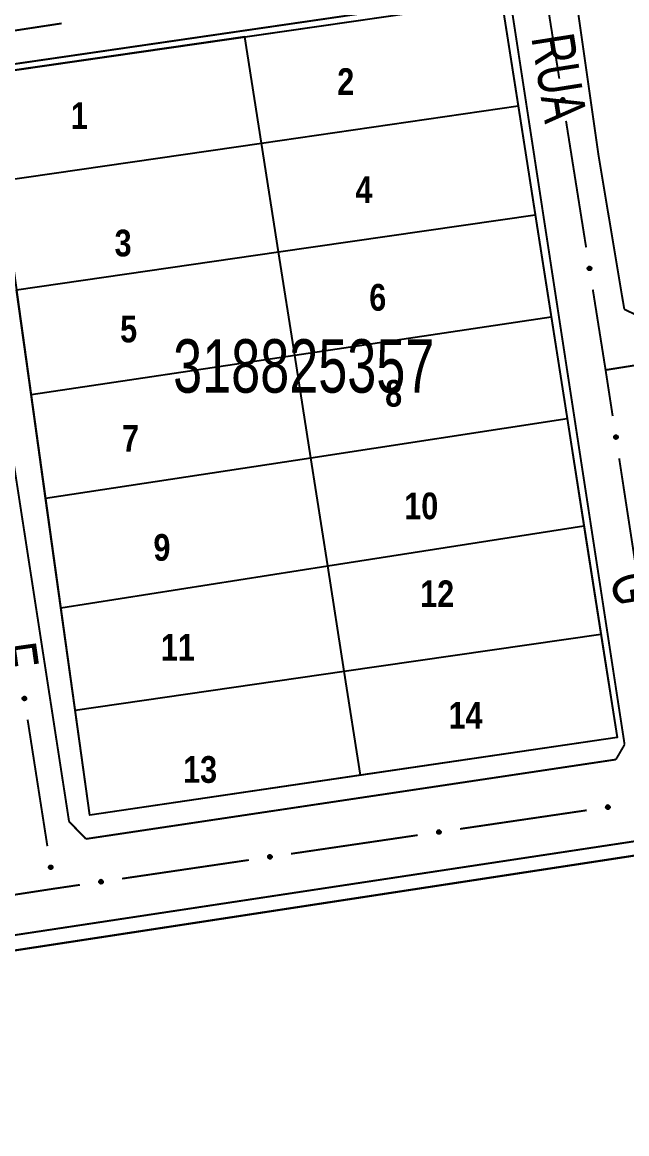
# Model space of a CAD drawing. Extents: x 203591 to 208218, y 4854879 to 4857795.
# Drawn here: x 204946 to 205002.6, y 4855257.9 to 4855362 of the extents above; entities that cross this region are included whole.
import ezdxf
from ezdxf.enums import TextEntityAlignment as Align

# ---------------------------------------------------------------- set-up
doc = ezdxf.new("R2010")
doc.units = 0
doc.header["$LTSCALE"] = 1.5
doc.header["$MEASUREMENT"] = 0
for name, color, linetype in [('CD-MALHA-LOTES', 40, 'CONTINUOUS'), ('CD_TXT_QUADRA', 7, 'CONTINUOUS'), ('RU-QUADRAS', 210, 'CONTINUOUS'), ('SV-EIXO-RUA-PAV', 20, 'CONTINUOUS'), ('SV-RUA-PAVIM-S-GUIA-C-GUIA', 7, 'CONTINUOUS'), ('SV-TXT-RUA-PAV-S-GUIA-C-GUIA', 7, 'CONTINUOUS'), ('Th_NmrPorta', 7, 'CONTINUOUS')]:
    doc.layers.add(name, color=color, linetype=linetype)
doc.styles.add('ARIAL', font='ARIAL.TTF')
doc.styles.get("Standard").update_dxf_attribs({"font": 'swisscbo.ttf'})

msp = doc.modelspace()

# ---------------------------------------------------------------- linework, layer by layer
at = {"layer": 'CD-MALHA-LOTES', "linetype": 'Continuous', "flags": 128}
for points in [[(204966.83, 4855360.63), (204990.88, 4855364.11)], [(204990.88, 4855364.11), (204992.44, 4855354.16)], [(204966.83, 4855360.63), (204942.62, 4855357.13)], [(204968.39, 4855350.66), (204966.83, 4855360.63)], [(204968.39, 4855350.66), (204992.44, 4855354.16)], [(204992.44, 4855354.16), (204994.04, 4855343.96)], [(204944.01, 4855347.12), (204968.39, 4855350.66)], [(204969.98, 4855340.48), (204968.39, 4855350.66)], [(204969.98, 4855340.48), (204994.04, 4855343.96)], [(204994.04, 4855343.96), (204995.53, 4855334.39)], [(204945.43, 4855336.93), (204969.98, 4855340.48)], [(204971.5, 4855330.8), (204969.98, 4855340.48)], [(204946.8, 4855327.12), (204945.43, 4855336.93)], [(205336.35, 4855334.88), (204671.74, 4855233.19)], [(204971.5, 4855330.8), (204995.53, 4855334.39)], [(204995.53, 4855334.39), (204997.03, 4855324.86)], [(204946.8, 4855327.12), (204971.5, 4855330.8)], [(204973, 4855321.19), (204971.5, 4855330.8)], [(204948.16, 4855317.41), (204946.8, 4855327.12)], [(204973, 4855321.19), (204997.03, 4855324.86)], [(204997.03, 4855324.86), (204998.6, 4855314.82)], [(204948.16, 4855317.41), (204973, 4855321.19)], [(204974.59, 4855311.05), (204973, 4855321.19)], [(204949.59, 4855307.12), (204948.16, 4855317.41)], [(204974.59, 4855311.05), (204998.6, 4855314.82)], [(204998.6, 4855314.82), (205000.19, 4855304.67)], [(204949.59, 4855307.12), (204974.59, 4855311.05)], [(204976.13, 4855301.2), (204974.59, 4855311.05)], [(204950.93, 4855297.55), (204949.59, 4855307.12)], [(204976.13, 4855301.2), (205000.19, 4855304.67)], [(205000.19, 4855304.67), (205001.7, 4855294.98)], [(204950.93, 4855297.55), (204976.13, 4855301.2)], [(204977.66, 4855291.45), (204976.13, 4855301.2)], [(204952.3, 4855287.72), (204950.93, 4855297.55)], [(205001.7, 4855294.98), (204977.66, 4855291.45)], [(204977.66, 4855291.45), (204952.3, 4855287.72)]]:
    msp.add_lwpolyline(points, dxfattribs=at)
at = {"layer": 'RU-QUADRAS', "color": 6, "linetype": 'Continuous'}
msp.add_lwpolyline([(204942.62, 4855357.13), (204990.88, 4855364.11), (205001.7, 4855294.98), (204952.3, 4855287.72)], close=True, dxfattribs=at)
msp.add_lwpolyline([(204671.74, 4855233.19), (205349.53, 4855336.89), (205371.1, 4855089.17), (205374.06, 4855058.83), (205373.76, 4855056.38, -0.2098970509), (205368.65, 4855051.04, -0.101494221), (205355.18, 4855045.65), (205311.87, 4855038.63), (205310.88, 4855041.34), (205273.01, 4855035.5), (205273.43, 4855033.22), (205000.47, 4854990.15), (205000.49, 4854989.01), (204989.08, 4854987.74), (204988.92, 4854989.2), (204842.03, 4854964.17), (204815.26, 4855011.65), (204825.16, 4855013.03)], format="xyb", close=True, dxfattribs=at)
at = {"layer": 'SV-EIXO-RUA-PAV', "const_width": 0.18, "flags": 128}
for points in [[(204994.41, 4855368.55), (204996.293367, 4855356.698716)], [(204937.808177, 4855360.073861), (204949.671592, 4855361.879242)], [(204996.921156, 4855352.748288), (204998.804523, 4855340.897004)], [(204999.432312, 4855336.946576), (205000.530943, 4855330.033328)], [(205000.63, 4855329.41), (205012.482783, 4855331.28391)], [(205000.530943, 4855330.033328), (205000.63, 4855329.41)], [(205000.63, 4855329.41), (205001.293667, 4855325.091852)], [(205001.901303, 4855321.138274), (205003.72421, 4855309.27754)], [(204946.476461, 4855296.656658), (204948.328297, 4855284.800407)], [(204998.861353, 4855288.163458), (204986.989165, 4855286.416703)], [(204983.031769, 4855285.834451), (204971.159581, 4855284.087696)], [(204967.202185, 4855283.505444), (204955.329997, 4855281.758688)], [(204948.95, 4855280.82), (204939.509515, 4855279.369164)], [(204948.945576, 4855280.848323), (204948.95, 4855280.82)], [(204949.393903, 4855280.885311), (204948.95, 4855280.82)], [(204951.372601, 4855281.176437), (204949.393903, 4855280.885311)]]:
    msp.add_lwpolyline(points, dxfattribs=at)
at = {"layer": 'SV-EIXO-RUA-PAV', "flags": 128}
for points in [[(204996.693428, 4855354.882679), (204996.733413, 4855354.854516), (204996.76202, 4855354.822134), (204996.778106, 4855354.788259), (204996.784515, 4855354.754618), (204996.787196, 4855354.719463), (204996.782079, 4855354.683423), (204996.767539, 4855354.644681), (204996.739569, 4855354.604372), (204996.704471, 4855354.577247), (204996.672104, 4855354.5597), (204996.63741, 4855354.550997), (204996.603215, 4855354.548965), (204996.565955, 4855354.555518), (204996.526837, 4855354.570636), (204996.486985, 4855354.599742), (204996.459158, 4855354.63168), (204996.444459, 4855354.664854), (204996.43593, 4855354.699789), (204996.433624, 4855354.735712), (204996.438851, 4855354.771061), (204996.454143, 4855354.810418), (204996.483392, 4855354.849372), (204996.51493, 4855354.87749), (204996.547889, 4855354.892651), (204996.582471, 4855354.900273), (204996.617698, 4855354.90339), (204996.654141, 4855354.899755), (204996.693428, 4855354.882679)], [(204999.204584, 4855339.080967), (204999.244569, 4855339.052804), (204999.273176, 4855339.020422), (204999.289262, 4855338.986547), (204999.295671, 4855338.952906), (204999.298352, 4855338.917751), (204999.293235, 4855338.881711), (204999.278695, 4855338.842969), (204999.250725, 4855338.80266), (204999.215627, 4855338.775535), (204999.18326, 4855338.757988), (204999.148566, 4855338.749285), (204999.114371, 4855338.747253), (204999.077111, 4855338.753806), (204999.037993, 4855338.768924), (204998.998141, 4855338.79803), (204998.970314, 4855338.829969), (204998.955615, 4855338.863143), (204998.947087, 4855338.898077), (204998.94478, 4855338.934), (204998.950007, 4855338.969349), (204998.965299, 4855339.008707), (204998.994548, 4855339.04766), (204999.026086, 4855339.075778), (204999.059045, 4855339.090939), (204999.093627, 4855339.098561), (204999.128855, 4855339.101678), (204999.165297, 4855339.098043), (204999.204584, 4855339.080967)], [(205001.684462, 4855323.273798), (205001.724304, 4855323.245431), (205001.752745, 4855323.212904), (205001.768658, 4855323.178948), (205001.774895, 4855323.145274), (205001.777397, 4855323.110106), (205001.772096, 4855323.074093), (205001.757359, 4855323.035426), (205001.729184, 4855322.995259), (205001.693948, 4855322.968314), (205001.661492, 4855322.950932), (205001.626754, 4855322.942406), (205001.592549, 4855322.940548), (205001.555322, 4855322.947292), (205001.516283, 4855322.962609), (205001.47658, 4855322.991918), (205001.448915, 4855323.023998), (205001.434386, 4855323.057246), (205001.426036, 4855323.092224), (205001.423912, 4855323.128158), (205001.429319, 4855323.16348), (205001.444812, 4855323.202759), (205001.474259, 4855323.241563), (205001.50594, 4855323.26952), (205001.538976, 4855323.284512), (205001.573597, 4855323.291958), (205001.608839, 4855323.294895), (205001.645263, 4855323.291074), (205001.684462, 4855323.273798)], [(204946.254411, 4855298.791647), (204946.294321, 4855298.763377), (204946.322842, 4855298.73092), (204946.338838, 4855298.697002), (204946.345157, 4855298.663344), (204946.347745, 4855298.628182), (204946.342532, 4855298.592156), (204946.327889, 4855298.553453), (204946.299812, 4855298.513218), (204946.264642, 4855298.486187), (204946.232228, 4855298.468726), (204946.197511, 4855298.460115), (204946.163311, 4855298.458174), (204946.126068, 4855298.464826), (204946.086991, 4855298.480048), (204946.047217, 4855298.50926), (204946.019474, 4855298.541272), (204946.004864, 4855298.574486), (204945.996428, 4855298.609443), (204945.994217, 4855298.645372), (204945.999538, 4855298.680706), (204946.014935, 4855298.720023), (204946.044287, 4855298.758899), (204946.0759, 4855298.786933), (204946.108899, 4855298.802006), (204946.143502, 4855298.809536), (204946.178737, 4855298.81256), (204946.215169, 4855298.808827), (204946.254411, 4855298.791647)], [(205000.998224, 4855288.36659), (205000.969602, 4855288.326932), (205000.936894, 4855288.2987), (205000.902835, 4855288.283005), (205000.869123, 4855288.276983), (205000.833939, 4855288.274708), (205000.797961, 4855288.28024), (205000.759389, 4855288.295225), (205000.719404, 4855288.323657), (205000.692686, 4855288.359065), (205000.675512, 4855288.391632), (205000.667209, 4855288.426424), (205000.665571, 4855288.46064), (205000.672553, 4855288.497822), (205000.688121, 4855288.536763), (205000.717684, 4855288.576277), (205000.74994, 4855288.603735), (205000.783282, 4855288.618051), (205000.818312, 4855288.626177), (205000.854259, 4855288.628069), (205000.889545, 4855288.622436), (205000.928724, 4855288.606691), (205000.967338, 4855288.576995), (205000.995091, 4855288.545136), (205001.009872, 4855288.512004), (205001.017095, 4855288.477337), (205001.019806, 4855288.442076), (205001.015751, 4855288.405678), (205000.998224, 4855288.36659)], [(204985.168641, 4855286.037583), (204985.140019, 4855285.997924), (204985.10731, 4855285.969693), (204985.073252, 4855285.953998), (204985.039539, 4855285.947976), (204985.004355, 4855285.945701), (204984.968377, 4855285.951233), (204984.929805, 4855285.966217), (204984.88982, 4855285.99465), (204984.863102, 4855286.030058), (204984.845928, 4855286.062625), (204984.837625, 4855286.097417), (204984.835987, 4855286.131633), (204984.842969, 4855286.168815), (204984.858537, 4855286.207756), (204984.8881, 4855286.24727), (204984.920357, 4855286.274728), (204984.953698, 4855286.289044), (204984.988728, 4855286.297169), (204985.024676, 4855286.299062), (204985.059961, 4855286.293429), (204985.099141, 4855286.277684), (204985.137754, 4855286.247988), (204985.165508, 4855286.216129), (204985.180288, 4855286.182997), (204985.187511, 4855286.14833), (204985.190223, 4855286.113069), (204985.186168, 4855286.076671), (204985.168641, 4855286.037583)], [(204969.339057, 4855283.708576), (204969.310435, 4855283.668917), (204969.277726, 4855283.640686), (204969.243668, 4855283.624991), (204969.209955, 4855283.618969), (204969.174772, 4855283.616694), (204969.138793, 4855283.622225), (204969.100221, 4855283.63721), (204969.060236, 4855283.665643), (204969.033518, 4855283.701051), (204969.016344, 4855283.733618), (204969.008041, 4855283.76841), (204969.006403, 4855283.802626), (204969.013385, 4855283.839808), (204969.028953, 4855283.878749), (204969.058516, 4855283.918263), (204969.090773, 4855283.945721), (204969.124114, 4855283.960037), (204969.159144, 4855283.968162), (204969.195092, 4855283.970055), (204969.230378, 4855283.964421), (204969.269557, 4855283.948677), (204969.308171, 4855283.918981), (204969.335924, 4855283.887122), (204969.350704, 4855283.85399), (204969.357927, 4855283.819323), (204969.360639, 4855283.784062), (204969.356584, 4855283.747664), (204969.339057, 4855283.708576)], [(204948.723526, 4855282.983312), (204948.763437, 4855282.955042), (204948.791957, 4855282.922584), (204948.807953, 4855282.888667), (204948.814273, 4855282.855009), (204948.81686, 4855282.819847), (204948.811647, 4855282.783821), (204948.797004, 4855282.745117), (204948.768927, 4855282.704883), (204948.733757, 4855282.677851), (204948.701343, 4855282.66039), (204948.666626, 4855282.651779), (204948.632426, 4855282.649838), (204948.595183, 4855282.656491), (204948.556106, 4855282.671713), (204948.516332, 4855282.700925), (204948.488589, 4855282.732937), (204948.473979, 4855282.76615), (204948.465543, 4855282.801107), (204948.463332, 4855282.837036), (204948.468653, 4855282.872371), (204948.48405, 4855282.911688), (204948.513403, 4855282.950563), (204948.545015, 4855282.978597), (204948.578014, 4855282.99367), (204948.612617, 4855283.0012), (204948.647852, 4855283.004224), (204948.684285, 4855283.000492), (204948.723526, 4855282.983312)], [(204953.509473, 4855281.379569), (204953.480851, 4855281.33991), (204953.448142, 4855281.311678), (204953.414084, 4855281.295984), (204953.380371, 4855281.289962), (204953.345188, 4855281.287687), (204953.309209, 4855281.293218), (204953.270637, 4855281.308203), (204953.230653, 4855281.336636), (204953.203934, 4855281.372044), (204953.18676, 4855281.404611), (204953.178458, 4855281.439403), (204953.17682, 4855281.473619), (204953.183802, 4855281.510801), (204953.199369, 4855281.549742), (204953.228932, 4855281.589256), (204953.261189, 4855281.616714), (204953.29453, 4855281.63103), (204953.32956, 4855281.639155), (204953.365508, 4855281.641048), (204953.400794, 4855281.635414), (204953.439973, 4855281.61967), (204953.478587, 4855281.589974), (204953.50634, 4855281.558115), (204953.52112, 4855281.524983), (204953.528343, 4855281.490315), (204953.531055, 4855281.455055), (204953.527, 4855281.418657), (204953.509473, 4855281.379569)]]:
    msp.add_lwpolyline(points, close=True, dxfattribs=at)
for points in [[(204996.433624, 4855354.735712), (204996.459158, 4855354.63168)], [(204996.437546, 4855354.7492), (204996.471581, 4855354.621971)], [(204996.438851, 4855354.771061), (204996.486985, 4855354.599742)], [(204996.449711, 4855354.785674), (204996.505235, 4855354.592778)], [(204996.454143, 4855354.810418), (204996.526837, 4855354.570636)], [(204996.470881, 4855354.826343), (204996.545413, 4855354.566003)], [(204996.483392, 4855354.849372), (204996.565955, 4855354.555518)], [(204996.498512, 4855354.86113), (204996.582807, 4855354.556748)], [(204996.51493, 4855354.87749), (204996.603215, 4855354.548965)], [(204996.531194, 4855354.881522), (204996.619344, 4855354.552882)], [(204996.547889, 4855354.892651), (204996.63741, 4855354.550997)], [(204996.565162, 4855354.893828), (204996.6519, 4855354.556675)], [(204996.582471, 4855354.900273), (204996.672104, 4855354.5597)], [(204996.601761, 4855354.898263), (204996.689268, 4855354.573666)], [(204996.617698, 4855354.90339), (204996.704471, 4855354.577247)], [(204996.636522, 4855354.896879), (204996.721736, 4855354.595405)], [(204996.654141, 4855354.899755), (204996.739569, 4855354.604372)], [(204996.67214, 4855354.890104), (204996.751143, 4855354.627712)], [(204996.693428, 4855354.882679), (204996.767539, 4855354.644681)], [(204996.714585, 4855354.866453), (204996.773232, 4855354.67129)], [(204996.733413, 4855354.854516), (204996.782079, 4855354.683423)], [(204996.7498, 4855354.836127), (204996.782274, 4855354.710031)], [(204996.76202, 4855354.822134), (204996.787196, 4855354.719463)], [(204998.94478, 4855338.934), (204998.970314, 4855338.829969)], [(204998.948702, 4855338.947488), (204998.982737, 4855338.820259)], [(204998.950007, 4855338.969349), (204998.998141, 4855338.79803)], [(204998.960867, 4855338.983962), (204999.016391, 4855338.791066)], [(204998.965299, 4855339.008707), (204999.037993, 4855338.768924)], [(204998.982037, 4855339.024631), (204999.056569, 4855338.764291)], [(204998.994548, 4855339.04766), (204999.077111, 4855338.753806)], [(204999.009668, 4855339.059418), (204999.093963, 4855338.755036)], [(204999.026086, 4855339.075778), (204999.114371, 4855338.747253)], [(204999.04235, 4855339.07981), (204999.1305, 4855338.751171)], [(204999.059045, 4855339.090939), (204999.148566, 4855338.749285)], [(204999.076318, 4855339.092116), (204999.163056, 4855338.754963)], [(204999.093627, 4855339.098561), (204999.18326, 4855338.757988)], [(204999.112917, 4855339.096551), (204999.200424, 4855338.771954)], [(204999.128855, 4855339.101678), (204999.215627, 4855338.775535)], [(204999.147678, 4855339.095167), (204999.232892, 4855338.793694)], [(204999.165297, 4855339.098043), (204999.250725, 4855338.80266)], [(204999.183296, 4855339.088392), (204999.262299, 4855338.826)], [(204999.204584, 4855339.080967), (204999.278695, 4855338.842969)], [(204999.225741, 4855339.064741), (204999.284388, 4855338.869578)], [(204999.244569, 4855339.052804), (204999.293235, 4855338.881711)], [(204999.260956, 4855339.034415), (204999.29343, 4855338.908319)], [(204999.273176, 4855339.020422), (204999.298352, 4855338.917751)], [(205001.423912, 4855323.128158), (205001.448915, 4855323.023998)], [(205001.427903, 4855323.141626), (205001.461289, 4855323.014225)], [(205001.429319, 4855323.16348), (205001.47658, 4855322.991918)], [(205001.440254, 4855323.178038), (205001.494794, 4855322.984861)], [(205001.444812, 4855323.202759), (205001.516283, 4855322.962609)], [(205001.461631, 4855323.218598), (205001.534834, 4855322.957882)], [(205001.474259, 4855323.241563), (205001.555322, 4855322.947292)], [(205001.489439, 4855323.253244), (205001.57218, 4855322.948435)], [(205001.50594, 4855323.26952), (205001.592549, 4855322.940548)], [(205001.522225, 4855323.273469), (205001.608697, 4855322.944384)], [(205001.538976, 4855323.284512), (205001.626754, 4855322.942406)], [(205001.556254, 4855323.285602), (205001.641273, 4855322.94801)], [(205001.573597, 4855323.291958), (205001.661492, 4855322.950932)], [(205001.592876, 4855323.28985), (205001.678727, 4855322.964811)], [(205001.608839, 4855323.294895), (205001.693948, 4855322.968314)], [(205001.62763, 4855323.288288), (205001.711305, 4855322.986384)], [(205001.645263, 4855323.291074), (205001.729184, 4855322.995259)], [(205001.663213, 4855323.281332), (205001.740876, 4855323.01854)], [(205001.684462, 4855323.273798), (205001.757359, 4855323.035426)], [(205001.705536, 4855323.257465), (205001.763188, 4855323.062005)], [(205001.724304, 4855323.245431), (205001.772096, 4855323.074093)], [(205001.740596, 4855323.226959), (205001.772427, 4855323.1007)], [(205001.752745, 4855323.212904), (205001.777397, 4855323.110106)], [(204945.994217, 4855298.645372), (204946.019474, 4855298.541272)], [(204945.998175, 4855298.658849), (204946.031872, 4855298.53153)], [(204945.999538, 4855298.680706), (204946.047217, 4855298.50926)], [(204946.010437, 4855298.695291), (204946.065448, 4855298.502248)], [(204946.014935, 4855298.720023), (204946.086991, 4855298.480048)], [(204946.031715, 4855298.735903), (204946.105554, 4855298.475366)], [(204946.044287, 4855298.758899), (204946.126068, 4855298.464826)], [(204946.059439, 4855298.770617), (204946.142923, 4855298.466011)], [(204946.0759, 4855298.786933), (204946.163311, 4855298.458174)], [(204946.092175, 4855298.790922), (204946.17945, 4855298.462049)], [(204946.108899, 4855298.802006), (204946.197511, 4855298.460115)], [(204946.126175, 4855298.803137), (204946.212017, 4855298.465754)], [(204946.143502, 4855298.809536), (204946.232228, 4855298.468726)], [(204946.162786, 4855298.807475), (204946.249429, 4855298.482646)], [(204946.178737, 4855298.81256), (204946.264642, 4855298.486187)], [(204946.197543, 4855298.805998), (204946.281955, 4855298.504299)], [(204946.215169, 4855298.808827), (204946.299812, 4855298.513218)], [(204946.233143, 4855298.799129), (204946.311448, 4855298.536527)], [(204946.254411, 4855298.791647), (204946.327889, 4855298.553453)], [(204946.275525, 4855298.775365), (204946.333653, 4855298.580046)], [(204946.294321, 4855298.763377), (204946.342532, 4855298.592156)], [(204946.310659, 4855298.744945), (204946.342797, 4855298.618763)], [(204946.322842, 4855298.73092), (204946.347745, 4855298.628182)], [(205000.995091, 4855288.545136), (205000.665571, 4855288.46064)], [(205001.009872, 4855288.512004), (205000.667209, 4855288.426424)], [(205000.998936, 4855288.528826), (205000.669303, 4855288.444468)], [(205000.967338, 4855288.576995), (205000.672553, 4855288.497822)], [(205001.01085, 4855288.494719), (205000.67272, 4855288.411869)], [(205000.978922, 4855288.561741), (205000.673589, 4855288.480958)], [(205001.017095, 4855288.477337), (205000.675512, 4855288.391632)], [(205000.944455, 4855288.589771), (205000.683274, 4855288.518242)], [(205000.928724, 4855288.606691), (205000.688121, 4855288.536763)], [(205001.014863, 4855288.458071), (205000.68928, 4855288.374308)], [(205001.019806, 4855288.442076), (205000.692686, 4855288.359065)], [(205000.904033, 4855288.611408), (205000.71051, 4855288.558109)], [(205001.013079, 4855288.423328), (205000.710644, 4855288.341592)], [(205000.889545, 4855288.622436), (205000.717684, 4855288.576277)], [(205001.015751, 4855288.405678), (205000.719404, 4855288.323657)], [(205000.867701, 4855288.623992), (205000.740088, 4855288.591424)], [(205001.005894, 4855288.387791), (205000.742609, 4855288.311815)], [(205000.854259, 4855288.628069), (205000.74994, 4855288.603735)], [(205000.998224, 4855288.36659), (205000.759389, 4855288.295225)], [(205000.981756, 4855288.345621), (205000.78593, 4855288.289225)], [(205000.969602, 4855288.326932), (205000.797961, 4855288.28024)], [(205000.951026, 4855288.310757), (205000.824565, 4855288.279738)], [(205000.936894, 4855288.2987), (205000.833939, 4855288.274708)], [(204985.165508, 4855286.216129), (204984.835987, 4855286.131633)], [(204985.180288, 4855286.182997), (204984.837625, 4855286.097417)], [(204985.169352, 4855286.199819), (204984.839719, 4855286.11546)], [(204985.137754, 4855286.247988), (204984.842969, 4855286.168815)], [(204985.181266, 4855286.165712), (204984.843136, 4855286.082862)], [(204985.149338, 4855286.232734), (204984.844005, 4855286.151951)], [(204985.187511, 4855286.14833), (204984.845928, 4855286.062625)], [(204985.114871, 4855286.260764), (204984.85369, 4855286.189235)], [(204985.099141, 4855286.277684), (204984.858537, 4855286.207756)], [(204985.185279, 4855286.129064), (204984.859696, 4855286.045301)], [(204985.190223, 4855286.113069), (204984.863102, 4855286.030058)], [(204985.074449, 4855286.282401), (204984.880926, 4855286.229102)], [(204985.183495, 4855286.094321), (204984.88106, 4855286.012585)], [(204985.059961, 4855286.293429), (204984.8881, 4855286.24727)], [(204985.186168, 4855286.076671), (204984.88982, 4855285.99465)], [(204985.038117, 4855286.294985), (204984.910505, 4855286.262417)], [(204985.17631, 4855286.058784), (204984.913026, 4855285.982808)], [(204985.024676, 4855286.299062), (204984.920357, 4855286.274728)], [(204985.168641, 4855286.037583), (204984.929805, 4855285.966217)], [(204985.152172, 4855286.016614), (204984.956346, 4855285.960218)], [(204985.140019, 4855285.997924), (204984.968377, 4855285.951233)], [(204985.121442, 4855285.98175), (204984.994981, 4855285.950731)], [(204985.10731, 4855285.969693), (204985.004355, 4855285.945701)], [(204969.335924, 4855283.887122), (204969.006403, 4855283.802626)], [(204969.350704, 4855283.85399), (204969.008041, 4855283.76841)], [(204969.339768, 4855283.870812), (204969.010135, 4855283.786453)], [(204969.308171, 4855283.918981), (204969.013385, 4855283.839808)], [(204969.351682, 4855283.836705), (204969.013552, 4855283.753855)], [(204969.319754, 4855283.903727), (204969.014421, 4855283.822943)], [(204969.357927, 4855283.819323), (204969.016344, 4855283.733618)], [(204969.285287, 4855283.931757), (204969.024107, 4855283.860228)], [(204969.269557, 4855283.948677), (204969.028953, 4855283.878749)], [(204969.355695, 4855283.800057), (204969.030112, 4855283.716294)], [(204969.360639, 4855283.784062), (204969.033518, 4855283.701051)], [(204969.244865, 4855283.953394), (204969.051342, 4855283.900095)], [(204969.353911, 4855283.765314), (204969.051476, 4855283.683578)], [(204969.230378, 4855283.964421), (204969.058516, 4855283.918263)], [(204969.356584, 4855283.747664), (204969.060236, 4855283.665643)], [(204969.208533, 4855283.965978), (204969.080921, 4855283.93341)], [(204969.195092, 4855283.970055), (204969.090773, 4855283.945721)], [(204948.463332, 4855282.837036), (204948.488589, 4855282.732937)], [(204948.46729, 4855282.850514), (204948.500987, 4855282.723194)], [(204948.468653, 4855282.872371), (204948.516332, 4855282.700925)], [(204948.479552, 4855282.886956), (204948.534563, 4855282.693912)], [(204948.48405, 4855282.911688), (204948.556106, 4855282.671713)], [(204948.50083, 4855282.927568), (204948.574669, 4855282.667031)], [(204948.513403, 4855282.950563), (204948.595183, 4855282.656491)], [(204948.528554, 4855282.962281), (204948.612038, 4855282.657676)], [(204948.545015, 4855282.978597), (204948.632426, 4855282.649838)], [(204948.56129, 4855282.982586), (204948.648565, 4855282.653713)], [(204948.578014, 4855282.99367), (204948.666626, 4855282.651779)], [(204948.59529, 4855282.994802), (204948.681132, 4855282.657419)], [(204948.612617, 4855283.0012), (204948.701343, 4855282.66039)], [(204948.631901, 4855282.999139), (204948.718544, 4855282.674311)], [(204948.647852, 4855283.004224), (204948.733757, 4855282.677851)], [(204948.666659, 4855282.997663), (204948.75107, 4855282.695964)], [(204948.684285, 4855283.000492), (204948.768927, 4855282.704883)], [(204948.702258, 4855282.990793), (204948.780563, 4855282.728192)], [(204948.723526, 4855282.983312), (204948.797004, 4855282.745117)], [(204948.74464, 4855282.96703), (204948.802768, 4855282.771711)], [(204948.763437, 4855282.955042), (204948.811647, 4855282.783821)], [(204948.779775, 4855282.93661), (204948.811913, 4855282.810428)], [(204948.791957, 4855282.922584), (204948.81686, 4855282.819847)], [(204969.346727, 4855283.729777), (204969.083442, 4855283.653801)], [(204969.339057, 4855283.708576), (204969.100221, 4855283.63721)], [(204969.322588, 4855283.687607), (204969.126762, 4855283.631211)], [(204969.310435, 4855283.668917), (204969.138793, 4855283.622225)], [(204969.291858, 4855283.652743), (204969.165397, 4855283.621724)], [(204969.277726, 4855283.640686), (204969.174772, 4855283.616694)], [(204953.50634, 4855281.558115), (204953.17682, 4855281.473619)], [(204953.52112, 4855281.524983), (204953.178458, 4855281.439403)], [(204953.510184, 4855281.541805), (204953.180551, 4855281.457446)], [(204953.478587, 4855281.589974), (204953.183802, 4855281.510801)], [(204953.522099, 4855281.507698), (204953.183968, 4855281.424848)], [(204953.49017, 4855281.57472), (204953.184837, 4855281.493936)], [(204953.528343, 4855281.490315), (204953.18676, 4855281.404611)], [(204953.455704, 4855281.60275), (204953.194523, 4855281.531221)], [(204953.439973, 4855281.61967), (204953.199369, 4855281.549742)], [(204953.526111, 4855281.47105), (204953.200528, 4855281.387287)], [(204953.531055, 4855281.455055), (204953.203934, 4855281.372044)], [(204953.415281, 4855281.624386), (204953.221758, 4855281.571088)], [(204953.524327, 4855281.436307), (204953.221892, 4855281.354571)], [(204953.400794, 4855281.635414), (204953.228932, 4855281.589256)], [(204953.527, 4855281.418657), (204953.230653, 4855281.336636)], [(204953.37895, 4855281.636971), (204953.251337, 4855281.604403)], [(204953.517143, 4855281.40077), (204953.253858, 4855281.324794)], [(204953.365508, 4855281.641048), (204953.261189, 4855281.616714)], [(204953.509473, 4855281.379569), (204953.270637, 4855281.308203)], [(204953.493004, 4855281.3586), (204953.297179, 4855281.302204)], [(204953.480851, 4855281.33991), (204953.309209, 4855281.293218)], [(204953.462274, 4855281.323736), (204953.335813, 4855281.292717)], [(204953.448142, 4855281.311678), (204953.345188, 4855281.287687)]]:
    msp.add_lwpolyline(points, dxfattribs=at)
at = {"layer": 'SV-RUA-PAVIM-S-GUIA-C-GUIA', "const_width": 0.18, "flags": 128}
for points in [[(204990.6, 4855364.67), (204940.68, 4855357.41)], [(204997.79, 4855364.77), (204999.98, 4855349.44)], [(204997.14, 4855328.64), (204991.76, 4855363.72)], [(204939.77, 4855355.67), (204950.36, 4855287.11)], [(204999.98, 4855349.44), (205002.38, 4855335.1)], [(205002.38, 4855335.1), (205004.08, 4855334.28)], [(205002.41, 4855294.32), (204997.14, 4855328.64)], [(205001.6, 4855292.92), (205002.41, 4855294.32)], [(204951.94, 4855285.48), (205001.6, 4855292.92)], [(204789.44, 4855252.89), (205022.91, 4855288.22)], [(204950.36, 4855287.11), (204951.94, 4855285.48)]]:
    msp.add_lwpolyline(points, dxfattribs=at)

# ---------------------------------------------------------------- texts
at = {"layer": 'CD_TXT_QUADRA', "style": 'ARIAL', "width": 0.7}
msp.add_text('318825357', height=5, dxfattribs=at).set_placement((204960.112281, 4855327.287748))
at = {"layer": 'SV-TXT-RUA-PAV-S-GUIA-C-GUIA', "style": 'ARIAL', "width": 0.7}
for s, rotation, p in [('RUA', 279, (204993.66, 4855360.56)), ('G', 279, (205001.12, 4855310.15)), ('F', 278, (204943.26, 4855303.56))]:
    msp.add_text(s, height=4, rotation=rotation, dxfattribs=at).set_placement(p)
at = {"layer": 'Th_NmrPorta', "color": 1}
for s, p in [('2', (204975.484433, 4855356.427539)), ('1', (204950.524433, 4855353.227539)), ('4', (204977.194433, 4855346.307539)), ('3', (204954.624433, 4855341.307539)), ('6', (204978.484433, 4855336.217539)), ('5', (204955.144433, 4855333.247539)), ('8', (204979.974433, 4855327.227539)), ('7', (204955.324433, 4855323.017539)), ('10', (204981.764433, 4855316.677539)), ('9', (204958.264433, 4855312.787539)), ('12', (204983.254433, 4855308.447539)), ('11', (204958.964433, 4855303.427539)), ('14', (204985.925339, 4855297.063917)), ('13', (204961.044433, 4855291.987539))]:
    msp.add_text(s, height=2.5, dxfattribs=at).set_placement(p, align=Align.MIDDLE_LEFT)

doc.saveas('drawing.dxf')
